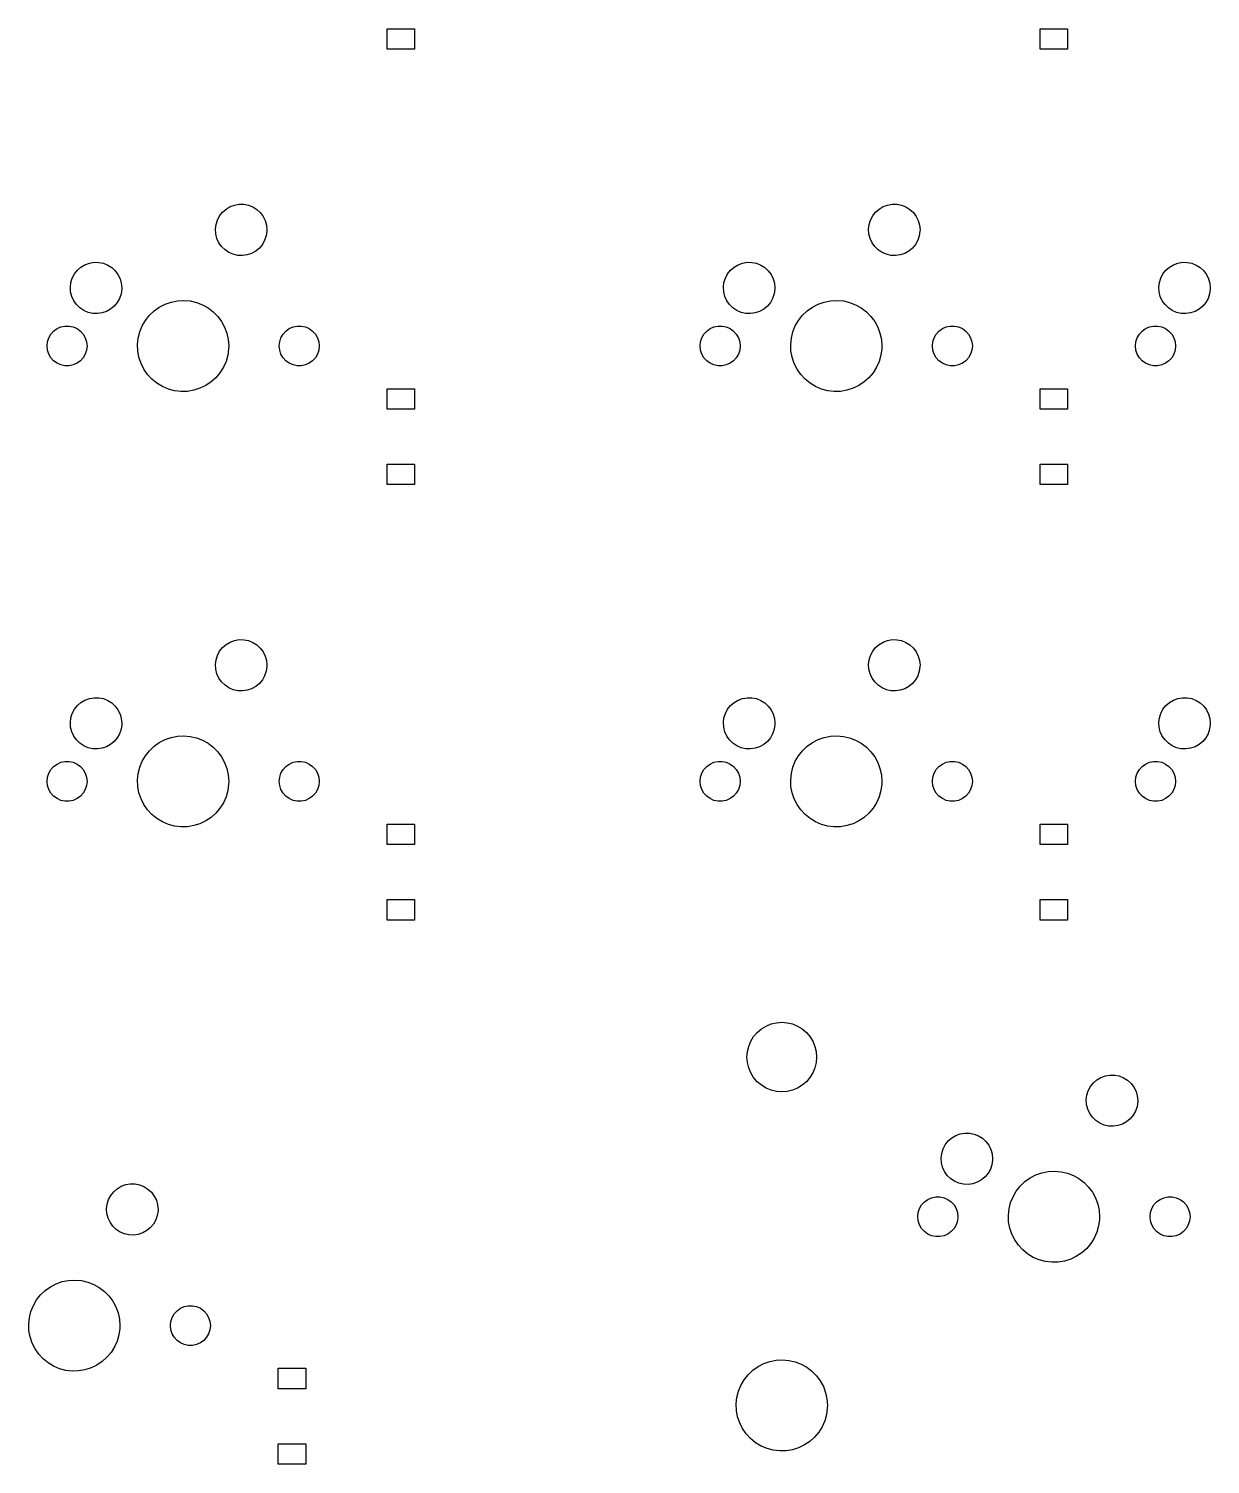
# Model space of a CAD drawing. Extents: x 30 to 427, y -149 to -23.
# Drawn here: x 324.2 to 375.9, y -148.9 to -86.1 of the extents above; entities that cross this region are included whole.
import ezdxf

# ---------------------------------------------------------------- set-up
doc = ezdxf.new("R2010")
doc.units = 0
doc.layers.add('BLACK', color=7, linetype='CONTINUOUS')

msp = doc.modelspace()

# ---------------------------------------------------------------- linework, layer by layer
at = {"layer": 'BLACK', "linetype": 'CONTINUOUS'}
for p, q in [((339.919, -87.0312), (339.919, -86.1312)), ((339.919, -86.1312), (341.119, -86.1312)), ((341.119, -86.1312), (341.119, -87.0312)), ((368.494, -87.0312), (368.494, -86.1312)), ((368.494, -86.1312), (369.694, -86.1312)), ((369.694, -86.1312), (369.694, -87.0312)), ((341.119, -87.0312), (339.919, -87.0312)), ((369.694, -87.0312), (368.494, -87.0312)), ((332.59, -94.3198), (332.718, -94.1581)), ((332.718, -94.1581), (332.872, -94.0224)), ((332.872, -94.0224), (333.049, -93.9171)), ((333.049, -93.9171), (333.243, -93.8458)), ((333.243, -93.8458), (333.445, -93.811)), ((333.445, -93.811), (333.651, -93.8137)), ((333.651, -93.8137), (333.853, -93.8538)), ((333.853, -93.8538), (334.044, -93.9301)), ((334.044, -93.9301), (334.219, -94.04)), ((334.219, -94.04), (334.37, -94.1797)), ((334.37, -94.1797), (334.493, -94.3447)), ((361.165, -94.3198), (361.293, -94.1581)), ((361.293, -94.1581), (361.447, -94.0224)), ((361.447, -94.0224), (361.624, -93.9171)), ((361.624, -93.9171), (361.818, -93.8458)), ((361.818, -93.8458), (362.02, -93.811)), ((362.02, -93.811), (362.226, -93.8137)), ((362.226, -93.8137), (362.428, -93.8538)), ((362.428, -93.8538), (362.619, -93.9301)), ((362.619, -93.9301), (362.794, -94.04)), ((362.794, -94.04), (362.945, -94.1797)), ((362.945, -94.1797), (363.068, -94.3447)), ((332.409, -94.9031), (332.433, -94.6986)), ((332.433, -94.6986), (332.494, -94.502)), ((332.494, -94.502), (332.59, -94.3198)), ((334.493, -94.3447), (334.584, -94.5293)), ((334.584, -94.5293), (334.64, -94.7275)), ((334.64, -94.7275), (334.659, -94.9325)), ((360.984, -94.9031), (361.008, -94.6986)), ((361.008, -94.6986), (361.069, -94.502)), ((361.069, -94.502), (361.165, -94.3198)), ((363.068, -94.3447), (363.159, -94.5293)), ((363.159, -94.5293), (363.215, -94.7275)), ((363.215, -94.7275), (363.234, -94.9325)), ((332.423, -95.1085), (332.409, -94.9031)), ((332.473, -95.308), (332.423, -95.1085)), ((332.559, -95.495), (332.473, -95.308)), ((334.561, -95.3901), (334.461, -95.5697)), ((334.628, -95.1951), (334.561, -95.3901)), ((334.657, -94.9914), (334.628, -95.1951)), ((334.659, -94.9325), (334.657, -94.9914)), ((360.998, -95.1085), (360.984, -94.9031)), ((361.048, -95.308), (360.998, -95.1085)), ((361.134, -95.495), (361.048, -95.308)), ((363.136, -95.3901), (363.036, -95.5697)), ((363.203, -95.1951), (363.136, -95.3901)), ((363.232, -94.9914), (363.203, -95.1951)), ((363.234, -94.9325), (363.232, -94.9914)), ((332.678, -95.6631), (332.559, -95.495)), ((332.826, -95.8068), (332.678, -95.6631)), ((332.997, -95.9212), (332.826, -95.8068)), ((333.186, -96.0024), (332.997, -95.9212)), ((333.387, -96.0479), (333.186, -96.0024)), ((333.593, -96.056), (333.387, -96.0479)), ((333.796, -96.0264), (333.593, -96.056)), ((333.991, -95.9602), (333.796, -96.0264)), ((334.171, -95.8596), (333.991, -95.9602)), ((334.329, -95.728), (334.171, -95.8596)), ((334.461, -95.5697), (334.329, -95.728)), ((361.253, -95.6631), (361.134, -95.495)), ((361.401, -95.8068), (361.253, -95.6631)), ((361.572, -95.9212), (361.401, -95.8068)), ((361.761, -96.0024), (361.572, -95.9212)), ((361.962, -96.0479), (361.761, -96.0024)), ((362.168, -96.056), (361.962, -96.0479)), ((362.371, -96.0264), (362.168, -96.056)), ((362.566, -95.9602), (362.371, -96.0264)), ((362.746, -95.8596), (362.566, -95.9602)), ((362.904, -95.728), (362.746, -95.8596)), ((363.036, -95.5697), (362.904, -95.728)), ((326.24, -96.8598), (326.368, -96.6981)), ((326.368, -96.6981), (326.522, -96.5624)), ((326.522, -96.5624), (326.699, -96.4571)), ((326.699, -96.4571), (326.893, -96.3858)), ((326.893, -96.3858), (327.095, -96.351)), ((327.095, -96.351), (327.301, -96.3537)), ((327.301, -96.3537), (327.503, -96.3938)), ((327.503, -96.3938), (327.694, -96.4701)), ((327.694, -96.4701), (327.869, -96.58)), ((327.869, -96.58), (328.02, -96.7197)), ((328.02, -96.7197), (328.143, -96.8847)), ((354.815, -96.8598), (354.943, -96.6981)), ((354.943, -96.6981), (355.097, -96.5624)), ((355.097, -96.5624), (355.274, -96.4571)), ((355.274, -96.4571), (355.468, -96.3858)), ((355.468, -96.3858), (355.67, -96.351)), ((355.67, -96.351), (355.876, -96.3537)), ((355.876, -96.3537), (356.078, -96.3938)), ((356.078, -96.3938), (356.269, -96.4701)), ((356.269, -96.4701), (356.444, -96.58)), ((356.444, -96.58), (356.595, -96.7197)), ((356.595, -96.7197), (356.718, -96.8847)), ((373.865, -96.8598), (373.993, -96.6981)), ((373.993, -96.6981), (374.147, -96.5624)), ((374.147, -96.5624), (374.324, -96.4571)), ((374.324, -96.4571), (374.518, -96.3858)), ((374.518, -96.3858), (374.72, -96.351)), ((374.72, -96.351), (374.926, -96.3537)), ((374.926, -96.3537), (375.128, -96.3938)), ((375.128, -96.3938), (375.319, -96.4701)), ((375.319, -96.4701), (375.494, -96.58)), ((375.494, -96.58), (375.645, -96.7197)), ((375.645, -96.7197), (375.768, -96.8847)), ((326.059, -97.4431), (326.083, -97.2386)), ((326.083, -97.2386), (326.144, -97.042)), ((326.144, -97.042), (326.24, -96.8598)), ((328.143, -96.8847), (328.234, -97.0693)), ((328.234, -97.0693), (328.29, -97.2675)), ((328.29, -97.2675), (328.309, -97.4725)), ((354.634, -97.4431), (354.658, -97.2386)), ((354.658, -97.2386), (354.719, -97.042)), ((354.719, -97.042), (354.815, -96.8598)), ((356.718, -96.8847), (356.809, -97.0693)), ((356.809, -97.0693), (356.865, -97.2675)), ((356.865, -97.2675), (356.884, -97.4725)), ((373.684, -97.4431), (373.708, -97.2386)), ((373.708, -97.2386), (373.769, -97.042)), ((373.769, -97.042), (373.865, -96.8598)), ((375.768, -96.8847), (375.859, -97.0693)), ((375.859, -97.0693), (375.915, -97.2675)), ((375.915, -97.2675), (375.934, -97.4725)), ((326.073, -97.6485), (326.059, -97.4431)), ((326.123, -97.848), (326.073, -97.6485)), ((326.209, -98.035), (326.123, -97.848)), ((328.211, -97.9301), (328.111, -98.1097)), ((328.278, -97.7351), (328.211, -97.9301)), ((328.307, -97.5314), (328.278, -97.7351)), ((328.309, -97.4725), (328.307, -97.5314)), ((354.648, -97.6485), (354.634, -97.4431)), ((354.698, -97.848), (354.648, -97.6485)), ((354.784, -98.035), (354.698, -97.848)), ((356.786, -97.9301), (356.686, -98.1097)), ((356.853, -97.7351), (356.786, -97.9301)), ((356.882, -97.5314), (356.853, -97.7351)), ((356.884, -97.4725), (356.882, -97.5314)), ((373.698, -97.6485), (373.684, -97.4431)), ((373.748, -97.848), (373.698, -97.6485)), ((373.834, -98.035), (373.748, -97.848)), ((375.836, -97.9301), (375.736, -98.1097)), ((375.903, -97.7351), (375.836, -97.9301)), ((375.932, -97.5314), (375.903, -97.7351)), ((375.934, -97.4725), (375.932, -97.5314)), ((326.328, -98.2031), (326.209, -98.035)), ((326.476, -98.3468), (326.328, -98.2031)), ((326.647, -98.4612), (326.476, -98.3468)), ((326.836, -98.5424), (326.647, -98.4612)), ((327.037, -98.5879), (326.836, -98.5424)), ((327.243, -98.596), (327.037, -98.5879)), ((327.446, -98.5664), (327.243, -98.596)), ((327.641, -98.5002), (327.446, -98.5664)), ((327.821, -98.3996), (327.641, -98.5002)), ((327.979, -98.268), (327.821, -98.3996)), ((328.111, -98.1097), (327.979, -98.268)), ((329.519, -98.6706), (329.723, -98.4762)), ((329.723, -98.4762), (329.952, -98.3124)), ((329.952, -98.3124), (330.202, -98.1826)), ((330.202, -98.1826), (330.468, -98.0893)), ((330.468, -98.0893), (330.744, -98.0343)), ((330.744, -98.0343), (331.025, -98.0188)), ((331.025, -98.0188), (331.306, -98.0431)), ((331.306, -98.0431), (331.58, -98.1067)), ((331.58, -98.1067), (331.843, -98.2084)), ((331.843, -98.2084), (332.088, -98.346)), ((332.088, -98.346), (332.312, -98.5169)), ((332.312, -98.5169), (332.51, -98.7176)), ((354.903, -98.2031), (354.784, -98.035)), ((355.051, -98.3468), (354.903, -98.2031)), ((355.222, -98.4612), (355.051, -98.3468)), ((355.411, -98.5424), (355.222, -98.4612)), ((355.612, -98.5879), (355.411, -98.5424)), ((355.818, -98.596), (355.612, -98.5879)), ((356.021, -98.5664), (355.818, -98.596)), ((356.216, -98.5002), (356.021, -98.5664)), ((356.396, -98.3996), (356.216, -98.5002)), ((356.554, -98.268), (356.396, -98.3996)), ((356.686, -98.1097), (356.554, -98.268)), ((358.094, -98.6706), (358.298, -98.4762)), ((358.298, -98.4762), (358.527, -98.3124)), ((358.527, -98.3124), (358.777, -98.1826)), ((358.777, -98.1826), (359.043, -98.0893)), ((359.043, -98.0893), (359.319, -98.0343)), ((359.319, -98.0343), (359.6, -98.0188)), ((359.6, -98.0188), (359.881, -98.0431)), ((359.881, -98.0431), (360.155, -98.1067)), ((360.155, -98.1067), (360.418, -98.2084)), ((360.418, -98.2084), (360.663, -98.346)), ((360.663, -98.346), (360.887, -98.5169)), ((360.887, -98.5169), (361.085, -98.7176)), ((373.953, -98.2031), (373.834, -98.035)), ((374.101, -98.3468), (373.953, -98.2031)), ((374.272, -98.4612), (374.101, -98.3468)), ((374.461, -98.5424), (374.272, -98.4612)), ((374.662, -98.5879), (374.461, -98.5424)), ((374.868, -98.596), (374.662, -98.5879)), ((375.071, -98.5664), (374.868, -98.596)), ((375.266, -98.5002), (375.071, -98.5664)), ((375.446, -98.3996), (375.266, -98.5002)), ((375.604, -98.268), (375.446, -98.3996)), ((375.736, -98.1097), (375.604, -98.268)), ((325.476, -99.2547), (325.643, -99.1803)), ((325.643, -99.1803), (325.822, -99.1423)), ((325.822, -99.1423), (326.005, -99.1423)), ((326.005, -99.1423), (326.184, -99.1803)), ((326.184, -99.1803), (326.351, -99.2547)), ((329.097, -99.3964), (329.203, -99.1353)), ((329.203, -99.1353), (329.345, -98.8918)), ((329.345, -98.8918), (329.519, -98.6706)), ((332.51, -98.7176), (332.677, -98.9441)), ((332.677, -98.9441), (332.811, -99.192)), ((332.811, -99.192), (332.908, -99.4562)), ((335.636, -99.2547), (335.803, -99.1803)), ((335.803, -99.1803), (335.982, -99.1423)), ((335.982, -99.1423), (336.165, -99.1423)), ((336.165, -99.1423), (336.344, -99.1803)), ((336.344, -99.1803), (336.511, -99.2547)), ((354.051, -99.2547), (354.218, -99.1803)), ((354.218, -99.1803), (354.397, -99.1423)), ((354.397, -99.1423), (354.58, -99.1423)), ((354.58, -99.1423), (354.759, -99.1803)), ((354.759, -99.1803), (354.926, -99.2547)), ((357.672, -99.3964), (357.778, -99.1353)), ((357.778, -99.1353), (357.92, -98.8918)), ((357.92, -98.8918), (358.094, -98.6706)), ((361.085, -98.7176), (361.252, -98.9441)), ((361.252, -98.9441), (361.386, -99.192)), ((361.386, -99.192), (361.483, -99.4562)), ((364.211, -99.2547), (364.378, -99.1803)), ((364.378, -99.1803), (364.557, -99.1423)), ((364.557, -99.1423), (364.74, -99.1423)), ((364.74, -99.1423), (364.919, -99.1803)), ((364.919, -99.1803), (365.086, -99.2547)), ((373.101, -99.2547), (373.268, -99.1803)), ((373.268, -99.1803), (373.447, -99.1423)), ((373.447, -99.1423), (373.63, -99.1423)), ((373.63, -99.1423), (373.809, -99.1803)), ((373.809, -99.1803), (373.976, -99.2547)), ((325.039, -100.012), (325.058, -99.8306)), ((325.058, -99.8306), (325.114, -99.6566)), ((325.114, -99.6566), (325.206, -99.4982)), ((325.206, -99.4982), (325.328, -99.3622)), ((325.328, -99.3622), (325.476, -99.2547)), ((326.351, -99.2547), (326.499, -99.3622)), ((326.499, -99.3622), (326.622, -99.4982)), ((326.622, -99.4982), (326.713, -99.6566)), ((326.713, -99.6566), (326.77, -99.8306)), ((326.77, -99.8306), (326.789, -100.012)), ((329.001, -99.9499), (329.03, -99.6697)), ((329.03, -99.6697), (329.097, -99.3964)), ((332.908, -99.4562), (332.968, -99.7316)), ((332.968, -99.7316), (332.988, -100.012)), ((335.199, -100.012), (335.218, -99.8306)), ((335.218, -99.8306), (335.274, -99.6566)), ((335.274, -99.6566), (335.366, -99.4982)), ((335.366, -99.4982), (335.488, -99.3622)), ((335.488, -99.3622), (335.636, -99.2547)), ((336.511, -99.2547), (336.659, -99.3622)), ((336.659, -99.3622), (336.782, -99.4982)), ((336.782, -99.4982), (336.873, -99.6566)), ((336.873, -99.6566), (336.93, -99.8306)), ((336.93, -99.8306), (336.949, -100.012)), ((353.614, -100.012), (353.633, -99.8306)), ((353.633, -99.8306), (353.689, -99.6566)), ((353.689, -99.6566), (353.781, -99.4982)), ((353.781, -99.4982), (353.903, -99.3622)), ((353.903, -99.3622), (354.051, -99.2547)), ((354.926, -99.2547), (355.074, -99.3622)), ((355.074, -99.3622), (355.197, -99.4982)), ((355.197, -99.4982), (355.288, -99.6566)), ((355.288, -99.6566), (355.345, -99.8306)), ((355.345, -99.8306), (355.364, -100.012)), ((357.576, -99.9499), (357.605, -99.6697)), ((357.605, -99.6697), (357.672, -99.3964)), ((361.483, -99.4562), (361.543, -99.7316)), ((361.543, -99.7316), (361.563, -100.012)), ((363.774, -100.012), (363.793, -99.8306)), ((363.793, -99.8306), (363.849, -99.6566)), ((363.849, -99.6566), (363.941, -99.4982)), ((363.941, -99.4982), (364.063, -99.3622)), ((364.063, -99.3622), (364.211, -99.2547)), ((365.086, -99.2547), (365.234, -99.3622)), ((365.234, -99.3622), (365.357, -99.4982)), ((365.357, -99.4982), (365.448, -99.6566)), ((365.448, -99.6566), (365.505, -99.8306)), ((365.505, -99.8306), (365.524, -100.012)), ((372.664, -100.012), (372.683, -99.8306)), ((372.683, -99.8306), (372.739, -99.6566)), ((372.739, -99.6566), (372.831, -99.4982)), ((372.831, -99.4982), (372.953, -99.3622)), ((372.953, -99.3622), (373.101, -99.2547)), ((373.976, -99.2547), (374.124, -99.3622)), ((374.124, -99.3622), (374.247, -99.4982)), ((374.247, -99.4982), (374.338, -99.6566)), ((374.338, -99.6566), (374.395, -99.8306)), ((374.395, -99.8306), (374.414, -100.012)), ((325.058, -100.194), (325.039, -100.012)), ((325.114, -100.368), (325.058, -100.194)), ((325.206, -100.527), (325.114, -100.368)), ((326.713, -100.368), (326.622, -100.527)), ((326.77, -100.194), (326.713, -100.368)), ((326.789, -100.012), (326.77, -100.194)), ((329.012, -100.231), (329.001, -99.9499)), ((329.062, -100.508), (329.012, -100.231)), ((332.946, -100.417), (332.87, -100.688)), ((332.984, -100.138), (332.946, -100.417)), ((332.988, -100.012), (332.984, -100.138)), ((335.218, -100.194), (335.199, -100.012)), ((335.274, -100.368), (335.218, -100.194)), ((335.366, -100.527), (335.274, -100.368)), ((336.873, -100.368), (336.782, -100.527)), ((336.93, -100.194), (336.873, -100.368)), ((336.949, -100.012), (336.93, -100.194)), ((353.633, -100.194), (353.614, -100.012)), ((353.689, -100.368), (353.633, -100.194)), ((353.781, -100.527), (353.689, -100.368)), ((355.288, -100.368), (355.197, -100.527)), ((355.345, -100.194), (355.288, -100.368)), ((355.364, -100.012), (355.345, -100.194)), ((357.587, -100.231), (357.576, -99.9499)), ((357.637, -100.508), (357.587, -100.231)), ((361.521, -100.417), (361.445, -100.688)), ((361.559, -100.138), (361.521, -100.417)), ((361.563, -100.012), (361.559, -100.138)), ((363.793, -100.194), (363.774, -100.012)), ((363.849, -100.368), (363.793, -100.194)), ((363.941, -100.527), (363.849, -100.368)), ((365.448, -100.368), (365.357, -100.527)), ((365.505, -100.194), (365.448, -100.368)), ((365.524, -100.012), (365.505, -100.194)), ((372.683, -100.194), (372.664, -100.012)), ((372.739, -100.368), (372.683, -100.194)), ((372.831, -100.527), (372.739, -100.368)), ((374.338, -100.368), (374.247, -100.527)), ((374.395, -100.194), (374.338, -100.368)), ((374.414, -100.012), (374.395, -100.194)), ((325.328, -100.663), (325.206, -100.527)), ((325.476, -100.77), (325.328, -100.663)), ((325.643, -100.845), (325.476, -100.77)), ((325.822, -100.883), (325.643, -100.845)), ((326.005, -100.883), (325.822, -100.883)), ((326.184, -100.845), (326.005, -100.883)), ((326.351, -100.77), (326.184, -100.845)), ((326.499, -100.663), (326.351, -100.77)), ((326.622, -100.527), (326.499, -100.663)), ((329.152, -100.776), (329.062, -100.508)), ((329.278, -101.027), (329.152, -100.776)), ((329.438, -101.259), (329.278, -101.027)), ((332.756, -100.946), (332.607, -101.184)), ((332.87, -100.688), (332.756, -100.946)), ((335.488, -100.663), (335.366, -100.527)), ((335.636, -100.77), (335.488, -100.663)), ((335.803, -100.845), (335.636, -100.77)), ((335.982, -100.883), (335.803, -100.845)), ((336.165, -100.883), (335.982, -100.883)), ((336.344, -100.845), (336.165, -100.883)), ((336.511, -100.77), (336.344, -100.845)), ((336.659, -100.663), (336.511, -100.77)), ((336.782, -100.527), (336.659, -100.663)), ((353.903, -100.663), (353.781, -100.527)), ((354.051, -100.77), (353.903, -100.663)), ((354.218, -100.845), (354.051, -100.77)), ((354.397, -100.883), (354.218, -100.845)), ((354.58, -100.883), (354.397, -100.883)), ((354.759, -100.845), (354.58, -100.883)), ((354.926, -100.77), (354.759, -100.845)), ((355.074, -100.663), (354.926, -100.77)), ((355.197, -100.527), (355.074, -100.663)), ((357.727, -100.776), (357.637, -100.508)), ((357.853, -101.027), (357.727, -100.776)), ((358.013, -101.259), (357.853, -101.027)), ((361.331, -100.946), (361.182, -101.184)), ((361.445, -100.688), (361.331, -100.946)), ((364.063, -100.663), (363.941, -100.527)), ((364.211, -100.77), (364.063, -100.663)), ((364.378, -100.845), (364.211, -100.77)), ((364.557, -100.883), (364.378, -100.845)), ((364.74, -100.883), (364.557, -100.883)), ((364.919, -100.845), (364.74, -100.883)), ((365.086, -100.77), (364.919, -100.845)), ((365.234, -100.663), (365.086, -100.77)), ((365.357, -100.527), (365.234, -100.663)), ((372.953, -100.663), (372.831, -100.527)), ((373.101, -100.77), (372.953, -100.663)), ((373.268, -100.845), (373.101, -100.77)), ((373.447, -100.883), (373.268, -100.845)), ((373.63, -100.883), (373.447, -100.883)), ((373.809, -100.845), (373.63, -100.883)), ((373.976, -100.77), (373.809, -100.845)), ((374.124, -100.663), (373.976, -100.77)), ((374.247, -100.527), (374.124, -100.663)), ((329.629, -101.466), (329.438, -101.259)), ((329.847, -101.644), (329.629, -101.466)), ((330.089, -101.789), (329.847, -101.644)), ((331.982, -101.744), (331.728, -101.866)), ((332.216, -101.588), (331.982, -101.744)), ((332.426, -101.4), (332.216, -101.588)), ((332.607, -101.184), (332.426, -101.4)), ((358.204, -101.466), (358.013, -101.259)), ((358.422, -101.644), (358.204, -101.466)), ((358.664, -101.789), (358.422, -101.644)), ((360.557, -101.744), (360.303, -101.866)), ((360.791, -101.588), (360.557, -101.744)), ((361.001, -101.4), (360.791, -101.588)), ((361.182, -101.184), (361.001, -101.4)), ((330.348, -101.899), (330.089, -101.789)), ((330.62, -101.971), (330.348, -101.899)), ((330.9, -102.004), (330.62, -101.971)), ((331.181, -101.998), (330.9, -102.004)), ((331.459, -101.951), (331.181, -101.998)), ((331.728, -101.866), (331.459, -101.951)), ((339.919, -102.781), (339.919, -101.881)), ((339.919, -101.881), (341.119, -101.881)), ((341.119, -101.881), (341.119, -102.781)), ((358.923, -101.899), (358.664, -101.789)), ((359.195, -101.971), (358.923, -101.899)), ((359.475, -102.004), (359.195, -101.971)), ((359.756, -101.998), (359.475, -102.004)), ((360.034, -101.951), (359.756, -101.998)), ((360.303, -101.866), (360.034, -101.951)), ((368.494, -102.781), (368.494, -101.881)), ((368.494, -101.881), (369.694, -101.881)), ((369.694, -101.881), (369.694, -102.781)), ((341.119, -102.781), (339.919, -102.781)), ((369.694, -102.781), (368.494, -102.781)), ((339.919, -106.081), (339.919, -105.181)), ((339.919, -105.181), (341.119, -105.181)), ((341.119, -105.181), (341.119, -106.081)), ((368.494, -106.081), (368.494, -105.181)), ((368.494, -105.181), (369.694, -105.181)), ((369.694, -105.181), (369.694, -106.081)), ((341.119, -106.081), (339.919, -106.081)), ((369.694, -106.081), (368.494, -106.081)), ((332.872, -113.072), (333.049, -112.967)), ((333.049, -112.967), (333.243, -112.896)), ((333.243, -112.896), (333.445, -112.861)), ((333.445, -112.861), (333.651, -112.864)), ((333.651, -112.864), (333.853, -112.904)), ((333.853, -112.904), (334.044, -112.98)), ((334.044, -112.98), (334.219, -113.09)), ((361.447, -113.072), (361.624, -112.967)), ((361.624, -112.967), (361.818, -112.896)), ((361.818, -112.896), (362.02, -112.861)), ((362.02, -112.861), (362.226, -112.864)), ((362.226, -112.864), (362.428, -112.904)), ((362.428, -112.904), (362.619, -112.98)), ((362.619, -112.98), (362.794, -113.09)), ((332.433, -113.749), (332.494, -113.552)), ((332.494, -113.552), (332.59, -113.37)), ((332.59, -113.37), (332.718, -113.208)), ((332.718, -113.208), (332.872, -113.072)), ((334.219, -113.09), (334.37, -113.23)), ((334.37, -113.23), (334.493, -113.395)), ((334.493, -113.395), (334.584, -113.579)), ((334.584, -113.579), (334.64, -113.777)), ((361.008, -113.749), (361.069, -113.552)), ((361.069, -113.552), (361.165, -113.37)), ((361.165, -113.37), (361.293, -113.208)), ((361.293, -113.208), (361.447, -113.072)), ((362.794, -113.09), (362.945, -113.23)), ((362.945, -113.23), (363.068, -113.395)), ((363.068, -113.395), (363.159, -113.579)), ((363.159, -113.579), (363.215, -113.777)), ((332.409, -113.953), (332.433, -113.749)), ((332.423, -114.158), (332.409, -113.953)), ((332.473, -114.358), (332.423, -114.158)), ((334.628, -114.245), (334.561, -114.44)), ((334.657, -114.041), (334.628, -114.245)), ((334.64, -113.777), (334.659, -113.983)), ((334.659, -113.983), (334.657, -114.041)), ((360.984, -113.953), (361.008, -113.749)), ((360.998, -114.158), (360.984, -113.953)), ((361.048, -114.358), (360.998, -114.158)), ((363.203, -114.245), (363.136, -114.44)), ((363.232, -114.041), (363.203, -114.245)), ((363.215, -113.777), (363.234, -113.983)), ((363.234, -113.983), (363.232, -114.041)), ((332.559, -114.545), (332.473, -114.358)), ((332.678, -114.713), (332.559, -114.545)), ((332.826, -114.857), (332.678, -114.713)), ((332.997, -114.971), (332.826, -114.857)), ((334.171, -114.91), (333.991, -115.01)), ((334.329, -114.778), (334.171, -114.91)), ((334.461, -114.62), (334.329, -114.778)), ((334.561, -114.44), (334.461, -114.62)), ((361.134, -114.545), (361.048, -114.358)), ((361.253, -114.713), (361.134, -114.545)), ((361.401, -114.857), (361.253, -114.713)), ((361.572, -114.971), (361.401, -114.857)), ((362.746, -114.91), (362.566, -115.01)), ((362.904, -114.778), (362.746, -114.91)), ((363.036, -114.62), (362.904, -114.778)), ((363.136, -114.44), (363.036, -114.62)), ((326.522, -115.612), (326.699, -115.507)), ((326.699, -115.507), (326.893, -115.436)), ((326.893, -115.436), (327.095, -115.401)), ((327.095, -115.401), (327.301, -115.404)), ((327.301, -115.404), (327.503, -115.444)), ((327.503, -115.444), (327.694, -115.52)), ((327.694, -115.52), (327.869, -115.63)), ((333.186, -115.052), (332.997, -114.971)), ((333.387, -115.098), (333.186, -115.052)), ((333.593, -115.106), (333.387, -115.098)), ((333.796, -115.076), (333.593, -115.106)), ((333.991, -115.01), (333.796, -115.076)), ((355.097, -115.612), (355.274, -115.507)), ((355.274, -115.507), (355.468, -115.436)), ((355.468, -115.436), (355.67, -115.401)), ((355.67, -115.401), (355.876, -115.404)), ((355.876, -115.404), (356.078, -115.444)), ((356.078, -115.444), (356.269, -115.52)), ((356.269, -115.52), (356.444, -115.63)), ((361.761, -115.052), (361.572, -114.971)), ((361.962, -115.098), (361.761, -115.052)), ((362.168, -115.106), (361.962, -115.098)), ((362.371, -115.076), (362.168, -115.106)), ((362.566, -115.01), (362.371, -115.076)), ((374.147, -115.612), (374.324, -115.507)), ((374.324, -115.507), (374.518, -115.436)), ((374.518, -115.436), (374.72, -115.401)), ((374.72, -115.401), (374.926, -115.404)), ((374.926, -115.404), (375.128, -115.444)), ((375.128, -115.444), (375.319, -115.52)), ((375.319, -115.52), (375.494, -115.63)), ((326.083, -116.289), (326.144, -116.092)), ((326.144, -116.092), (326.24, -115.91)), ((326.24, -115.91), (326.368, -115.748)), ((326.368, -115.748), (326.522, -115.612)), ((327.869, -115.63), (328.02, -115.77)), ((328.02, -115.77), (328.143, -115.935)), ((328.143, -115.935), (328.234, -116.119)), ((328.234, -116.119), (328.29, -116.317)), ((354.658, -116.289), (354.719, -116.092)), ((354.719, -116.092), (354.815, -115.91)), ((354.815, -115.91), (354.943, -115.748)), ((354.943, -115.748), (355.097, -115.612)), ((356.444, -115.63), (356.595, -115.77)), ((356.595, -115.77), (356.718, -115.935)), ((356.718, -115.935), (356.809, -116.119)), ((356.809, -116.119), (356.865, -116.317)), ((373.708, -116.289), (373.769, -116.092)), ((373.769, -116.092), (373.865, -115.91)), ((373.865, -115.91), (373.993, -115.748)), ((373.993, -115.748), (374.147, -115.612)), ((375.494, -115.63), (375.645, -115.77)), ((375.645, -115.77), (375.768, -115.935)), ((375.768, -115.935), (375.859, -116.119)), ((375.859, -116.119), (375.915, -116.317)), ((326.059, -116.493), (326.083, -116.289)), ((326.073, -116.698), (326.059, -116.493)), ((326.123, -116.898), (326.073, -116.698)), ((328.278, -116.785), (328.211, -116.98)), ((328.307, -116.581), (328.278, -116.785)), ((328.29, -116.317), (328.309, -116.522)), ((328.309, -116.522), (328.307, -116.581)), ((354.634, -116.493), (354.658, -116.289)), ((354.648, -116.698), (354.634, -116.493)), ((354.698, -116.898), (354.648, -116.698)), ((356.853, -116.785), (356.786, -116.98)), ((356.882, -116.581), (356.853, -116.785)), ((356.865, -116.317), (356.884, -116.522)), ((356.884, -116.522), (356.882, -116.581)), ((373.684, -116.493), (373.708, -116.289)), ((373.698, -116.698), (373.684, -116.493)), ((373.748, -116.898), (373.698, -116.698)), ((375.903, -116.785), (375.836, -116.98)), ((375.932, -116.581), (375.903, -116.785)), ((375.915, -116.317), (375.934, -116.522)), ((375.934, -116.522), (375.932, -116.581)), ((326.209, -117.085), (326.123, -116.898)), ((326.328, -117.253), (326.209, -117.085)), ((326.476, -117.397), (326.328, -117.253)), ((326.647, -117.511), (326.476, -117.397)), ((327.821, -117.45), (327.641, -117.55)), ((327.979, -117.318), (327.821, -117.45)), ((328.111, -117.16), (327.979, -117.318)), ((328.211, -116.98), (328.111, -117.16)), ((329.723, -117.526), (329.952, -117.362)), ((329.952, -117.362), (330.202, -117.233)), ((330.202, -117.233), (330.468, -117.139)), ((330.468, -117.139), (330.744, -117.084)), ((330.744, -117.084), (331.025, -117.069)), ((331.025, -117.069), (331.306, -117.093)), ((331.306, -117.093), (331.58, -117.157)), ((331.58, -117.157), (331.843, -117.258)), ((331.843, -117.258), (332.088, -117.396)), ((332.088, -117.396), (332.312, -117.567)), ((354.784, -117.085), (354.698, -116.898)), ((354.903, -117.253), (354.784, -117.085)), ((355.051, -117.397), (354.903, -117.253)), ((355.222, -117.511), (355.051, -117.397)), ((356.396, -117.45), (356.216, -117.55)), ((356.554, -117.318), (356.396, -117.45)), ((356.686, -117.16), (356.554, -117.318)), ((356.786, -116.98), (356.686, -117.16)), ((358.298, -117.526), (358.527, -117.362)), ((358.527, -117.362), (358.777, -117.233)), ((358.777, -117.233), (359.043, -117.139)), ((359.043, -117.139), (359.319, -117.084)), ((359.319, -117.084), (359.6, -117.069)), ((359.6, -117.069), (359.881, -117.093)), ((359.881, -117.093), (360.155, -117.157)), ((360.155, -117.157), (360.418, -117.258)), ((360.418, -117.258), (360.663, -117.396)), ((360.663, -117.396), (360.887, -117.567)), ((373.834, -117.085), (373.748, -116.898)), ((373.953, -117.253), (373.834, -117.085)), ((374.101, -117.397), (373.953, -117.253)), ((374.272, -117.511), (374.101, -117.397)), ((375.446, -117.45), (375.266, -117.55)), ((375.604, -117.318), (375.446, -117.45)), ((375.736, -117.16), (375.604, -117.318)), ((375.836, -116.98), (375.736, -117.16)), ((326.836, -117.592), (326.647, -117.511)), ((327.037, -117.638), (326.836, -117.592)), ((327.243, -117.646), (327.037, -117.638)), ((327.446, -117.616), (327.243, -117.646)), ((327.641, -117.55), (327.446, -117.616)), ((329.203, -118.185), (329.345, -117.942)), ((329.345, -117.942), (329.519, -117.721)), ((329.519, -117.721), (329.723, -117.526)), ((332.312, -117.567), (332.51, -117.768)), ((332.51, -117.768), (332.677, -117.994)), ((332.677, -117.994), (332.811, -118.242)), ((355.411, -117.592), (355.222, -117.511)), ((355.612, -117.638), (355.411, -117.592)), ((355.818, -117.646), (355.612, -117.638)), ((356.021, -117.616), (355.818, -117.646)), ((356.216, -117.55), (356.021, -117.616)), ((357.778, -118.185), (357.92, -117.942)), ((357.92, -117.942), (358.094, -117.721)), ((358.094, -117.721), (358.298, -117.526)), ((360.887, -117.567), (361.085, -117.768)), ((361.085, -117.768), (361.252, -117.994)), ((361.252, -117.994), (361.386, -118.242)), ((374.461, -117.592), (374.272, -117.511)), ((374.662, -117.638), (374.461, -117.592)), ((374.868, -117.646), (374.662, -117.638)), ((375.071, -117.616), (374.868, -117.646)), ((375.266, -117.55), (375.071, -117.616)), ((325.058, -118.881), (325.114, -118.707)), ((325.114, -118.707), (325.206, -118.548)), ((325.206, -118.548), (325.328, -118.412)), ((325.328, -118.412), (325.476, -118.305)), ((325.476, -118.305), (325.643, -118.23)), ((325.643, -118.23), (325.822, -118.192)), ((325.822, -118.192), (326.005, -118.192)), ((326.005, -118.192), (326.184, -118.23)), ((326.184, -118.23), (326.351, -118.305)), ((326.351, -118.305), (326.499, -118.412)), ((326.499, -118.412), (326.622, -118.548)), ((326.622, -118.548), (326.713, -118.707)), ((326.713, -118.707), (326.77, -118.881)), ((329.03, -118.72), (329.097, -118.446)), ((329.097, -118.446), (329.203, -118.185)), ((332.811, -118.242), (332.908, -118.506)), ((332.908, -118.506), (332.968, -118.782)), ((335.218, -118.881), (335.274, -118.707)), ((335.274, -118.707), (335.366, -118.548)), ((335.366, -118.548), (335.488, -118.412)), ((335.488, -118.412), (335.636, -118.305)), ((335.636, -118.305), (335.803, -118.23)), ((335.803, -118.23), (335.982, -118.192)), ((335.982, -118.192), (336.165, -118.192)), ((336.165, -118.192), (336.344, -118.23)), ((336.344, -118.23), (336.511, -118.305)), ((336.511, -118.305), (336.659, -118.412)), ((336.659, -118.412), (336.782, -118.548)), ((336.782, -118.548), (336.873, -118.707)), ((336.873, -118.707), (336.93, -118.881)), ((353.633, -118.881), (353.689, -118.707)), ((353.689, -118.707), (353.781, -118.548)), ((353.781, -118.548), (353.903, -118.412)), ((353.903, -118.412), (354.051, -118.305)), ((354.051, -118.305), (354.218, -118.23)), ((354.218, -118.23), (354.397, -118.192)), ((354.397, -118.192), (354.58, -118.192)), ((354.58, -118.192), (354.759, -118.23)), ((354.759, -118.23), (354.926, -118.305)), ((354.926, -118.305), (355.074, -118.412)), ((355.074, -118.412), (355.197, -118.548)), ((355.197, -118.548), (355.288, -118.707)), ((355.288, -118.707), (355.345, -118.881)), ((357.605, -118.72), (357.672, -118.446)), ((357.672, -118.446), (357.778, -118.185)), ((361.386, -118.242), (361.483, -118.506)), ((361.483, -118.506), (361.543, -118.782)), ((363.793, -118.881), (363.849, -118.707)), ((363.849, -118.707), (363.941, -118.548)), ((363.941, -118.548), (364.063, -118.412)), ((364.063, -118.412), (364.211, -118.305)), ((364.211, -118.305), (364.378, -118.23)), ((364.378, -118.23), (364.557, -118.192)), ((364.557, -118.192), (364.74, -118.192)), ((364.74, -118.192), (364.919, -118.23)), ((364.919, -118.23), (365.086, -118.305)), ((365.086, -118.305), (365.234, -118.412)), ((365.234, -118.412), (365.357, -118.548)), ((365.357, -118.548), (365.448, -118.707)), ((365.448, -118.707), (365.505, -118.881)), ((372.683, -118.881), (372.739, -118.707)), ((372.739, -118.707), (372.831, -118.548)), ((372.831, -118.548), (372.953, -118.412)), ((372.953, -118.412), (373.101, -118.305)), ((373.101, -118.305), (373.268, -118.23)), ((373.268, -118.23), (373.447, -118.192)), ((373.447, -118.192), (373.63, -118.192)), ((373.63, -118.192), (373.809, -118.23)), ((373.809, -118.23), (373.976, -118.305)), ((373.976, -118.305), (374.124, -118.412)), ((374.124, -118.412), (374.247, -118.548)), ((374.247, -118.548), (374.338, -118.707)), ((374.338, -118.707), (374.395, -118.881)), ((325.039, -119.062), (325.058, -118.881)), ((325.058, -119.244), (325.039, -119.062)), ((325.114, -119.418), (325.058, -119.244)), ((326.77, -119.244), (326.713, -119.418)), ((326.77, -118.881), (326.789, -119.062)), ((326.789, -119.062), (326.77, -119.244)), ((329.001, -119), (329.03, -118.72)), ((329.012, -119.281), (329.001, -119)), ((329.062, -119.558), (329.012, -119.281)), ((332.984, -119.188), (332.946, -119.467)), ((332.968, -118.782), (332.988, -119.062)), ((332.988, -119.062), (332.984, -119.188)), ((335.199, -119.062), (335.218, -118.881)), ((335.218, -119.244), (335.199, -119.062)), ((335.274, -119.418), (335.218, -119.244)), ((336.93, -119.244), (336.873, -119.418)), ((336.93, -118.881), (336.949, -119.062)), ((336.949, -119.062), (336.93, -119.244)), ((353.614, -119.062), (353.633, -118.881)), ((353.633, -119.244), (353.614, -119.062)), ((353.689, -119.418), (353.633, -119.244)), ((355.345, -119.244), (355.288, -119.418)), ((355.345, -118.881), (355.364, -119.062)), ((355.364, -119.062), (355.345, -119.244)), ((357.576, -119), (357.605, -118.72)), ((357.587, -119.281), (357.576, -119)), ((357.637, -119.558), (357.587, -119.281)), ((361.559, -119.188), (361.521, -119.467)), ((361.543, -118.782), (361.563, -119.062)), ((361.563, -119.062), (361.559, -119.188)), ((363.774, -119.062), (363.793, -118.881)), ((363.793, -119.244), (363.774, -119.062)), ((363.849, -119.418), (363.793, -119.244)), ((365.505, -119.244), (365.448, -119.418)), ((365.505, -118.881), (365.524, -119.062)), ((365.524, -119.062), (365.505, -119.244)), ((372.664, -119.062), (372.683, -118.881)), ((372.683, -119.244), (372.664, -119.062)), ((372.739, -119.418), (372.683, -119.244)), ((374.395, -119.244), (374.338, -119.418)), ((374.395, -118.881), (374.414, -119.062)), ((374.414, -119.062), (374.395, -119.244)), ((325.206, -119.577), (325.114, -119.418)), ((325.328, -119.713), (325.206, -119.577)), ((325.476, -119.82), (325.328, -119.713)), ((325.643, -119.895), (325.476, -119.82)), ((325.822, -119.933), (325.643, -119.895)), ((326.005, -119.933), (325.822, -119.933)), ((326.184, -119.895), (326.005, -119.933)), ((326.351, -119.82), (326.184, -119.895)), ((326.499, -119.713), (326.351, -119.82)), ((326.622, -119.577), (326.499, -119.713)), ((326.713, -119.418), (326.622, -119.577)), ((329.152, -119.826), (329.062, -119.558)), ((329.278, -120.077), (329.152, -119.826)), ((332.87, -119.738), (332.756, -119.996)), ((332.946, -119.467), (332.87, -119.738)), ((335.366, -119.577), (335.274, -119.418)), ((335.488, -119.713), (335.366, -119.577)), ((335.636, -119.82), (335.488, -119.713)), ((335.803, -119.895), (335.636, -119.82)), ((335.982, -119.933), (335.803, -119.895)), ((336.165, -119.933), (335.982, -119.933)), ((336.344, -119.895), (336.165, -119.933)), ((336.511, -119.82), (336.344, -119.895)), ((336.659, -119.713), (336.511, -119.82)), ((336.782, -119.577), (336.659, -119.713)), ((336.873, -119.418), (336.782, -119.577)), ((353.781, -119.577), (353.689, -119.418)), ((353.903, -119.713), (353.781, -119.577)), ((354.051, -119.82), (353.903, -119.713)), ((354.218, -119.895), (354.051, -119.82)), ((354.397, -119.933), (354.218, -119.895)), ((354.58, -119.933), (354.397, -119.933)), ((354.759, -119.895), (354.58, -119.933)), ((354.926, -119.82), (354.759, -119.895)), ((355.074, -119.713), (354.926, -119.82)), ((355.197, -119.577), (355.074, -119.713)), ((355.288, -119.418), (355.197, -119.577)), ((357.727, -119.826), (357.637, -119.558)), ((357.853, -120.077), (357.727, -119.826)), ((361.445, -119.738), (361.331, -119.996)), ((361.521, -119.467), (361.445, -119.738)), ((363.941, -119.577), (363.849, -119.418)), ((364.063, -119.713), (363.941, -119.577)), ((364.211, -119.82), (364.063, -119.713)), ((364.378, -119.895), (364.211, -119.82)), ((364.557, -119.933), (364.378, -119.895)), ((364.74, -119.933), (364.557, -119.933)), ((364.919, -119.895), (364.74, -119.933)), ((365.086, -119.82), (364.919, -119.895)), ((365.234, -119.713), (365.086, -119.82)), ((365.357, -119.577), (365.234, -119.713)), ((365.448, -119.418), (365.357, -119.577)), ((372.831, -119.577), (372.739, -119.418)), ((372.953, -119.713), (372.831, -119.577)), ((373.101, -119.82), (372.953, -119.713)), ((373.268, -119.895), (373.101, -119.82)), ((373.447, -119.933), (373.268, -119.895)), ((373.63, -119.933), (373.447, -119.933)), ((373.809, -119.895), (373.63, -119.933)), ((373.976, -119.82), (373.809, -119.895)), ((374.124, -119.713), (373.976, -119.82)), ((374.247, -119.577), (374.124, -119.713)), ((374.338, -119.418), (374.247, -119.577)), ((329.438, -120.309), (329.278, -120.077)), ((329.629, -120.516), (329.438, -120.309)), ((329.847, -120.694), (329.629, -120.516)), ((332.426, -120.45), (332.216, -120.638)), ((332.607, -120.234), (332.426, -120.45)), ((332.756, -119.996), (332.607, -120.234)), ((358.013, -120.309), (357.853, -120.077)), ((358.204, -120.516), (358.013, -120.309)), ((358.422, -120.694), (358.204, -120.516)), ((361.001, -120.45), (360.791, -120.638)), ((361.182, -120.234), (361.001, -120.45)), ((361.331, -119.996), (361.182, -120.234)), ((330.089, -120.839), (329.847, -120.694)), ((330.348, -120.949), (330.089, -120.839)), ((330.62, -121.021), (330.348, -120.949)), ((330.9, -121.054), (330.62, -121.021)), ((331.181, -121.048), (330.9, -121.054)), ((331.459, -121.001), (331.181, -121.048)), ((331.728, -120.916), (331.459, -121.001)), ((331.982, -120.794), (331.728, -120.916)), ((332.216, -120.638), (331.982, -120.794)), ((339.919, -121.831), (339.919, -120.931)), ((339.919, -120.931), (341.119, -120.931)), ((341.119, -120.931), (341.119, -121.831)), ((358.664, -120.839), (358.422, -120.694)), ((358.923, -120.949), (358.664, -120.839)), ((359.195, -121.021), (358.923, -120.949)), ((359.475, -121.054), (359.195, -121.021)), ((359.756, -121.048), (359.475, -121.054)), ((360.034, -121.001), (359.756, -121.048)), ((360.303, -120.916), (360.034, -121.001)), ((360.557, -120.794), (360.303, -120.916)), ((360.791, -120.638), (360.557, -120.794)), ((368.494, -121.831), (368.494, -120.931)), ((368.494, -120.931), (369.694, -120.931)), ((369.694, -120.931), (369.694, -121.831)), ((341.119, -121.831), (339.919, -121.831)), ((369.694, -121.831), (368.494, -121.831)), ((339.919, -125.131), (339.919, -124.231)), ((339.919, -124.231), (341.119, -124.231)), ((341.119, -124.231), (341.119, -125.131)), ((368.494, -125.131), (368.494, -124.231)), ((368.494, -124.231), (369.694, -124.231)), ((369.694, -124.231), (369.694, -125.131)), ((341.119, -125.131), (339.919, -125.131)), ((369.694, -125.131), (368.494, -125.131)), ((356.11, -130.05), (356.292, -129.895)), ((356.292, -129.895), (356.496, -129.77)), ((356.496, -129.77), (356.717, -129.678)), ((356.717, -129.678), (356.949, -129.622)), ((356.949, -129.622), (357.188, -129.603)), ((357.188, -129.603), (357.426, -129.622)), ((357.426, -129.622), (357.658, -129.678)), ((357.658, -129.678), (357.879, -129.77)), ((357.879, -129.77), (358.083, -129.895)), ((358.083, -129.895), (358.265, -130.05)), ((355.738, -130.657), (355.83, -130.436)), ((355.83, -130.436), (355.955, -130.232)), ((355.955, -130.232), (356.11, -130.05)), ((358.265, -130.05), (358.42, -130.232)), ((358.42, -130.232), (358.545, -130.436)), ((358.545, -130.436), (358.637, -130.657)), ((355.663, -131.127), (355.682, -130.889)), ((355.682, -131.366), (355.663, -131.127)), ((355.682, -130.889), (355.738, -130.657)), ((358.637, -130.657), (358.693, -130.889)), ((358.693, -130.889), (358.712, -131.127)), ((358.712, -131.127), (358.693, -131.366)), ((355.738, -131.598), (355.682, -131.366)), ((355.83, -131.819), (355.738, -131.598)), ((355.955, -132.023), (355.83, -131.819)), ((358.545, -131.819), (358.42, -132.023)), ((358.637, -131.598), (358.545, -131.819)), ((358.693, -131.366), (358.637, -131.598)), ((356.11, -132.205), (355.955, -132.023)), ((356.292, -132.36), (356.11, -132.205)), ((356.496, -132.485), (356.292, -132.36)), ((356.717, -132.577), (356.496, -132.485)), ((357.879, -132.485), (357.658, -132.577)), ((358.083, -132.36), (357.879, -132.485)), ((358.265, -132.205), (358.083, -132.36)), ((358.42, -132.023), (358.265, -132.205)), ((370.594, -132.602), (370.69, -132.42)), ((370.69, -132.42), (370.818, -132.258)), ((370.818, -132.258), (370.972, -132.122)), ((370.972, -132.122), (371.149, -132.017)), ((371.149, -132.017), (371.343, -131.946)), ((371.343, -131.946), (371.545, -131.911)), ((371.545, -131.911), (371.751, -131.914)), ((371.751, -131.914), (371.953, -131.954)), ((371.953, -131.954), (372.144, -132.03)), ((372.144, -132.03), (372.319, -132.14)), ((372.319, -132.14), (372.47, -132.28)), ((372.47, -132.28), (372.593, -132.445)), ((372.593, -132.445), (372.684, -132.629)), ((356.949, -132.633), (356.717, -132.577)), ((357.188, -132.651), (356.949, -132.633)), ((357.426, -132.633), (357.188, -132.651)), ((357.658, -132.577), (357.426, -132.633)), ((370.509, -133.003), (370.533, -132.799)), ((370.523, -133.208), (370.509, -133.003)), ((370.533, -132.799), (370.594, -132.602)), ((372.684, -132.629), (372.74, -132.827)), ((372.757, -133.091), (372.728, -133.295)), ((372.74, -132.827), (372.759, -133.032)), ((372.759, -133.032), (372.757, -133.091)), ((370.573, -133.408), (370.523, -133.208)), ((370.659, -133.595), (370.573, -133.408)), ((370.778, -133.763), (370.659, -133.595)), ((370.926, -133.907), (370.778, -133.763)), ((372.561, -133.67), (372.429, -133.828)), ((372.661, -133.49), (372.561, -133.67)), ((372.728, -133.295), (372.661, -133.49)), ((371.097, -134.021), (370.926, -133.907)), ((371.286, -134.102), (371.097, -134.021)), ((371.487, -134.148), (371.286, -134.102)), ((371.693, -134.156), (371.487, -134.148)), ((371.896, -134.126), (371.693, -134.156)), ((372.091, -134.06), (371.896, -134.126)), ((372.271, -133.96), (372.091, -134.06)), ((372.429, -133.828), (372.271, -133.96)), ((364.244, -135.142), (364.34, -134.96)), ((364.34, -134.96), (364.468, -134.798)), ((364.468, -134.798), (364.622, -134.662)), ((364.622, -134.662), (364.799, -134.557)), ((364.799, -134.557), (364.993, -134.486)), ((364.993, -134.486), (365.195, -134.451)), ((365.195, -134.451), (365.401, -134.454)), ((365.401, -134.454), (365.603, -134.494)), ((365.603, -134.494), (365.794, -134.57)), ((365.794, -134.57), (365.969, -134.68)), ((365.969, -134.68), (366.12, -134.82)), ((366.12, -134.82), (366.243, -134.985)), ((366.243, -134.985), (366.334, -135.169)), ((364.159, -135.543), (364.183, -135.339)), ((364.173, -135.748), (364.159, -135.543)), ((364.183, -135.339), (364.244, -135.142)), ((366.334, -135.169), (366.39, -135.367)), ((366.407, -135.631), (366.378, -135.835)), ((366.39, -135.367), (366.409, -135.572)), ((366.409, -135.572), (366.407, -135.631)), ((364.223, -135.948), (364.173, -135.748)), ((364.309, -136.135), (364.223, -135.948)), ((364.428, -136.303), (364.309, -136.135)), ((364.576, -136.447), (364.428, -136.303)), ((366.211, -136.21), (366.079, -136.368)), ((366.311, -136.03), (366.211, -136.21)), ((366.378, -135.835), (366.311, -136.03)), ((368.052, -136.412), (368.302, -136.283)), ((368.302, -136.283), (368.568, -136.189)), ((368.568, -136.189), (368.844, -136.134)), ((368.844, -136.134), (369.125, -136.119)), ((369.125, -136.119), (369.406, -136.143)), ((369.406, -136.143), (369.68, -136.207)), ((369.68, -136.207), (369.943, -136.308)), ((327.955, -137.021), (328.11, -136.885)), ((328.11, -136.885), (328.287, -136.78)), ((328.287, -136.78), (328.48, -136.708)), ((328.48, -136.708), (328.683, -136.673)), ((328.683, -136.673), (328.889, -136.676)), ((328.889, -136.676), (329.091, -136.716)), ((329.091, -136.716), (329.282, -136.793)), ((329.282, -136.793), (329.456, -136.902)), ((329.456, -136.902), (329.607, -137.042)), ((364.747, -136.561), (364.576, -136.447)), ((364.936, -136.642), (364.747, -136.561)), ((365.137, -136.688), (364.936, -136.642)), ((365.343, -136.696), (365.137, -136.688)), ((365.546, -136.666), (365.343, -136.696)), ((365.741, -136.6), (365.546, -136.666)), ((365.921, -136.5), (365.741, -136.6)), ((366.079, -136.368), (365.921, -136.5)), ((367.445, -136.992), (367.619, -136.771)), ((367.619, -136.771), (367.823, -136.576)), ((367.823, -136.576), (368.052, -136.412)), ((369.943, -136.308), (370.188, -136.446)), ((370.188, -136.446), (370.412, -136.617)), ((370.412, -136.617), (370.61, -136.818)), ((370.61, -136.818), (370.777, -137.044)), ((327.671, -137.561), (327.732, -137.364)), ((327.732, -137.364), (327.828, -137.182)), ((327.828, -137.182), (327.955, -137.021)), ((329.607, -137.042), (329.73, -137.207)), ((329.73, -137.207), (329.822, -137.392)), ((329.822, -137.392), (329.877, -137.59)), ((363.306, -137.598), (363.428, -137.462)), ((363.428, -137.462), (363.576, -137.355)), ((363.576, -137.355), (363.743, -137.28)), ((363.743, -137.28), (363.922, -137.242)), ((363.922, -137.242), (364.105, -137.242)), ((364.105, -137.242), (364.284, -137.28)), ((364.284, -137.28), (364.451, -137.355)), ((364.451, -137.355), (364.599, -137.462)), ((364.599, -137.462), (364.722, -137.598)), ((367.13, -137.77), (367.197, -137.496)), ((367.197, -137.496), (367.303, -137.235)), ((367.303, -137.235), (367.445, -136.992)), ((370.777, -137.044), (370.911, -137.292)), ((370.911, -137.292), (371.008, -137.556)), ((371.008, -137.556), (371.068, -137.832)), ((373.466, -137.598), (373.588, -137.462)), ((373.588, -137.462), (373.736, -137.355)), ((373.736, -137.355), (373.903, -137.28)), ((373.903, -137.28), (374.082, -137.242)), ((374.082, -137.242), (374.265, -137.242)), ((374.265, -137.242), (374.444, -137.28)), ((374.444, -137.28), (374.611, -137.355)), ((374.611, -137.355), (374.759, -137.462)), ((374.759, -137.462), (374.882, -137.598)), ((327.647, -137.766), (327.671, -137.561)), ((327.66, -137.971), (327.647, -137.766)), ((327.711, -138.171), (327.66, -137.971)), ((327.797, -138.357), (327.711, -138.171)), ((329.865, -138.058), (329.799, -138.253)), ((329.895, -137.854), (329.865, -138.058)), ((329.877, -137.59), (329.896, -137.795)), ((329.896, -137.795), (329.895, -137.854)), ((363.139, -138.112), (363.158, -137.931)), ((363.158, -138.294), (363.139, -138.112)), ((363.158, -137.931), (363.214, -137.757)), ((363.214, -137.757), (363.306, -137.598)), ((364.722, -137.598), (364.813, -137.757)), ((364.813, -137.757), (364.87, -137.931)), ((364.87, -137.931), (364.889, -138.112)), ((364.889, -138.112), (364.87, -138.294)), ((367.101, -138.05), (367.13, -137.77)), ((367.112, -138.331), (367.101, -138.05)), ((371.068, -137.832), (371.088, -138.112)), ((371.088, -138.112), (371.084, -138.238)), ((373.299, -138.112), (373.318, -137.931)), ((373.318, -138.294), (373.299, -138.112)), ((373.318, -137.931), (373.374, -137.757)), ((373.374, -137.757), (373.466, -137.598)), ((374.882, -137.598), (374.973, -137.757)), ((374.973, -137.757), (375.03, -137.931)), ((375.03, -137.931), (375.049, -138.112)), ((375.049, -138.112), (375.03, -138.294)), ((327.916, -138.526), (327.797, -138.357)), ((328.063, -138.669), (327.916, -138.526)), ((328.234, -138.784), (328.063, -138.669)), ((328.424, -138.865), (328.234, -138.784)), ((329.408, -138.722), (329.229, -138.823)), ((329.567, -138.59), (329.408, -138.722)), ((329.698, -138.432), (329.567, -138.59)), ((329.799, -138.253), (329.698, -138.432)), ((363.214, -138.468), (363.158, -138.294)), ((363.306, -138.627), (363.214, -138.468)), ((363.428, -138.763), (363.306, -138.627)), ((363.576, -138.87), (363.428, -138.763)), ((364.599, -138.763), (364.451, -138.87)), ((364.722, -138.627), (364.599, -138.763)), ((364.813, -138.468), (364.722, -138.627)), ((364.87, -138.294), (364.813, -138.468)), ((367.162, -138.608), (367.112, -138.331)), ((367.252, -138.876), (367.162, -138.608)), ((370.97, -138.788), (370.856, -139.046)), ((371.046, -138.517), (370.97, -138.788)), ((371.084, -138.238), (371.046, -138.517)), ((373.374, -138.468), (373.318, -138.294)), ((373.466, -138.627), (373.374, -138.468)), ((373.588, -138.763), (373.466, -138.627)), ((373.736, -138.87), (373.588, -138.763)), ((374.759, -138.763), (374.611, -138.87)), ((374.882, -138.627), (374.759, -138.763)), ((374.973, -138.468), (374.882, -138.627)), ((375.03, -138.294), (374.973, -138.468)), ((328.624, -138.91), (328.424, -138.865)), ((328.83, -138.918), (328.624, -138.91)), ((329.034, -138.889), (328.83, -138.918)), ((329.229, -138.823), (329.034, -138.889)), ((363.743, -138.945), (363.576, -138.87)), ((363.922, -138.983), (363.743, -138.945)), ((364.105, -138.983), (363.922, -138.983)), ((364.284, -138.945), (364.105, -138.983)), ((364.451, -138.87), (364.284, -138.945)), ((367.378, -139.127), (367.252, -138.876)), ((367.538, -139.359), (367.378, -139.127)), ((367.729, -139.566), (367.538, -139.359)), ((370.707, -139.284), (370.526, -139.5)), ((370.856, -139.046), (370.707, -139.284)), ((373.903, -138.945), (373.736, -138.87)), ((374.082, -138.983), (373.903, -138.945)), ((374.265, -138.983), (374.082, -138.983)), ((374.444, -138.945), (374.265, -138.983)), ((374.611, -138.87), (374.444, -138.945)), ((367.947, -139.744), (367.729, -139.566)), ((368.189, -139.889), (367.947, -139.744)), ((368.448, -139.999), (368.189, -139.889)), ((368.72, -140.071), (368.448, -139.999)), ((369, -140.104), (368.72, -140.071)), ((369.559, -140.051), (369.281, -140.098)), ((369.828, -139.966), (369.559, -140.051)), ((370.082, -139.844), (369.828, -139.966)), ((370.316, -139.688), (370.082, -139.844)), ((370.526, -139.5), (370.316, -139.688)), ((369.281, -140.098), (369, -140.104)), ((324.96, -141.339), (325.189, -141.175)), ((325.189, -141.175), (325.439, -141.045)), ((325.439, -141.045), (325.705, -140.952)), ((325.705, -140.952), (325.981, -140.897)), ((325.981, -140.897), (326.263, -140.881)), ((326.263, -140.881), (326.543, -140.906)), ((326.543, -140.906), (326.818, -140.969)), ((326.818, -140.969), (327.08, -141.071)), ((327.08, -141.071), (327.326, -141.208)), ((327.326, -141.208), (327.55, -141.379)), ((324.441, -141.998), (324.582, -141.754)), ((324.582, -141.754), (324.756, -141.533)), ((324.756, -141.533), (324.96, -141.339)), ((327.55, -141.379), (327.747, -141.58)), ((327.747, -141.58), (327.915, -141.807)), ((327.915, -141.807), (328.048, -142.054)), ((324.238, -142.812), (324.267, -142.532)), ((324.267, -142.532), (324.335, -142.259)), ((324.335, -142.259), (324.441, -141.998)), ((328.048, -142.054), (328.146, -142.319)), ((328.146, -142.319), (328.205, -142.594)), ((330.455, -142.693), (330.512, -142.519)), ((330.512, -142.519), (330.603, -142.361)), ((330.603, -142.361), (330.726, -142.225)), ((330.726, -142.225), (330.874, -142.117)), ((330.874, -142.117), (331.041, -142.043)), ((331.041, -142.043), (331.22, -142.005)), ((331.22, -142.005), (331.403, -142.005)), ((331.403, -142.005), (331.582, -142.043)), ((331.582, -142.043), (331.749, -142.117)), ((331.749, -142.117), (331.897, -142.225)), ((331.897, -142.225), (332.019, -142.361)), ((332.019, -142.361), (332.111, -142.519)), ((332.111, -142.519), (332.167, -142.693)), ((324.249, -143.094), (324.238, -142.812)), ((324.3, -143.371), (324.249, -143.094)), ((328.221, -143), (328.184, -143.279)), ((328.205, -142.594), (328.225, -142.875)), ((328.225, -142.875), (328.221, -143)), ((330.436, -142.875), (330.455, -142.693)), ((330.455, -143.057), (330.436, -142.875)), ((330.512, -143.231), (330.455, -143.057)), ((332.167, -143.057), (332.111, -143.231)), ((332.167, -142.693), (332.186, -142.875)), ((332.186, -142.875), (332.167, -143.057)), ((324.389, -143.638), (324.3, -143.371)), ((324.515, -143.89), (324.389, -143.638)), ((327.993, -143.808), (327.844, -144.047)), ((328.107, -143.55), (327.993, -143.808)), ((328.184, -143.279), (328.107, -143.55)), ((330.603, -143.389), (330.512, -143.231)), ((330.726, -143.525), (330.603, -143.389)), ((330.874, -143.633), (330.726, -143.525)), ((331.041, -143.707), (330.874, -143.633)), ((331.22, -143.745), (331.041, -143.707)), ((331.403, -143.745), (331.22, -143.745)), ((331.582, -143.707), (331.403, -143.745)), ((331.749, -143.633), (331.582, -143.707)), ((331.897, -143.525), (331.749, -143.633)), ((332.019, -143.389), (331.897, -143.525)), ((332.111, -143.231), (332.019, -143.389)), ((324.675, -144.122), (324.515, -143.89)), ((324.866, -144.328), (324.675, -144.122)), ((325.085, -144.506), (324.866, -144.328)), ((327.453, -144.45), (327.219, -144.607)), ((327.663, -144.263), (327.453, -144.45)), ((327.844, -144.047), (327.663, -144.263)), ((356.396, -144.538), (356.661, -144.444)), ((356.661, -144.444), (356.938, -144.389)), ((356.938, -144.389), (357.219, -144.374)), ((357.219, -144.374), (357.499, -144.398)), ((357.499, -144.398), (357.774, -144.462)), ((357.774, -144.462), (358.036, -144.563)), ((325.326, -144.652), (325.085, -144.506)), ((325.585, -144.761), (325.326, -144.652)), ((325.858, -144.834), (325.585, -144.761)), ((326.137, -144.867), (325.858, -144.834)), ((326.419, -144.86), (326.137, -144.867)), ((326.697, -144.814), (326.419, -144.86)), ((326.965, -144.729), (326.697, -144.814)), ((327.219, -144.607), (326.965, -144.729)), ((335.156, -145.644), (335.156, -144.744)), ((335.156, -144.744), (336.356, -144.744)), ((336.356, -144.744), (336.356, -145.644)), ((355.538, -145.247), (355.713, -145.026)), ((355.713, -145.026), (355.917, -144.831)), ((355.917, -144.831), (356.146, -144.667)), ((356.146, -144.667), (356.396, -144.538)), ((358.036, -144.563), (358.282, -144.701)), ((358.282, -144.701), (358.506, -144.872)), ((358.506, -144.872), (358.704, -145.073)), ((358.704, -145.073), (358.871, -145.299)), ((336.356, -145.644), (335.156, -145.644)), ((355.291, -145.751), (355.397, -145.49)), ((355.397, -145.49), (355.538, -145.247)), ((358.871, -145.299), (359.005, -145.547)), ((359.005, -145.547), (359.102, -145.811)), ((355.195, -146.305), (355.223, -146.025)), ((355.206, -146.586), (355.195, -146.305)), ((355.223, -146.025), (355.291, -145.751)), ((359.102, -145.811), (359.162, -146.087)), ((359.162, -146.087), (359.181, -146.368)), ((355.256, -146.863), (355.206, -146.586)), ((355.345, -147.131), (355.256, -146.863)), ((359.14, -146.772), (359.064, -147.043)), ((359.177, -146.493), (359.14, -146.772)), ((359.181, -146.368), (359.177, -146.493)), ((355.471, -147.382), (355.345, -147.131)), ((355.631, -147.614), (355.471, -147.382)), ((358.801, -147.539), (358.619, -147.755)), ((358.95, -147.301), (358.801, -147.539)), ((359.064, -147.043), (358.95, -147.301)), ((335.156, -148.944), (335.156, -148.044)), ((335.156, -148.044), (336.356, -148.044)), ((336.356, -148.044), (336.356, -148.944)), ((355.823, -147.821), (355.631, -147.614)), ((356.041, -147.999), (355.823, -147.821)), ((356.282, -148.144), (356.041, -147.999)), ((356.542, -148.254), (356.282, -148.144)), ((357.922, -148.221), (357.653, -148.306)), ((358.175, -148.099), (357.922, -148.221)), ((358.41, -147.943), (358.175, -148.099)), ((358.619, -147.755), (358.41, -147.943)), ((356.814, -148.326), (356.542, -148.254)), ((357.094, -148.359), (356.814, -148.326)), ((357.375, -148.353), (357.094, -148.359)), ((357.653, -148.306), (357.375, -148.353)), ((336.356, -148.944), (335.156, -148.944))]:
    msp.add_line(p, q, dxfattribs=at)

doc.saveas('drawing.dxf')
